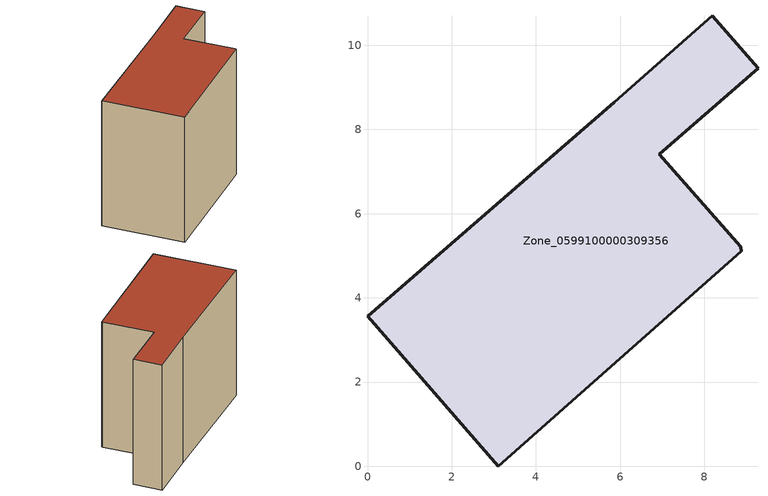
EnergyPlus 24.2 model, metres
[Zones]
Zone_0599100000309356
 floor ground (C_G): 5.86,8.64 8.18,10.7 9.27,9.45 6.93,7.41 8.86,5.21 8.87,5.11 3.1,0 0,3.56 z0
 wall outside (C_F): 3.1,0 8.87,5.11 8.86,5.21 6.93,7.41 9.27,9.45 8.18,10.7 5.86,8.64 0,3.56 3.1,0 z0:7.64
 roof outside (C_R): 5.86,8.64 0,3.56 3.1,0 8.87,5.11 8.86,5.21 6.93,7.41 9.27,9.45 8.18,10.7 z7.64
[BUILDING]
Pand.0599100000309356: North Axis=0; Terrain=City; Loads Convergence Tolerance Value=0.04; Temperature Convergence Tolerance Value=0.4; Solar Distribution=FullExterior; Maximum Number of Warmup Days=25; Minimum Number of Warmup Days=1
[Site:Location]
Rotterdam.The.Hague.AP_ZH_NLD Design_Conditions: Latitude=51.96; Longitude=4.45; Time Zone=1; Elevation=-4.5
[SITE:GROUNDTEMPERATURE:BUILDINGSURFACE]
18, 18, 18, 18, 18, 18, 18, 18, 18, 18, 18, 18
[MATERIAL] Thermal Absorptance=0.9; Solar Absorptance=0.7; Visible Absorptance=0.7
Name | Roughness | Thickness | Conductivity | Density | Specific Heat
G.TI.1946 | MediumSmooth | 0.15 | 1 | 540 | 1210
F.TI.1946 | Rough | 0.3 | 0.857143 | 1920 | 840
R.TI.1946 | MediumRough | 0.2 | 0.1 | 1500 | 1000
[CONSTRUCTION]
C_G: G.TI.1946
C_F: F.TI.1946
C_R: R.TI.1946
[ZONE]
Zone_0599100000309356: Type=1; Multiplier=1; Ceiling Height=Autocalculate; Volume=Autocalculate; Floor Area=autocalculate; Part of Total Floor Area=Yes
[ZONEINFILTRATION:DESIGNFLOWRATE]
Infil_Zone_0599100000309356: Zone or ZoneList or Space or SpaceList=Zone_0599100000309356; Schedule=AlwaysOn; Design Flow Rate Calculation Method=Flow/Area; Flow Rate per Floor Area=0.003; Constant Term Coefficient=1; Temperature Term Coefficient=0; Velocity Term Coefficient=0; Velocity Squared Term Coefficient=0
[HVACTEMPLATE:ZONE:IDEALLOADSAIRSYSTEM]
Zone_0599100000309356: Maximum Heating Supply Air Temperature=50; Minimum Cooling Supply Air Temperature=13; Maximum Heating Supply Air Humidity Ratio=0.0156; Minimum Cooling Supply Air Humidity Ratio=0.0077; Heating Limit=NoLimit; Cooling Limit=NoLimit; Dehumidification Control Type=ConstantSensibleHeatRatio; Cooling Sensible Heat Ratio=0.7; Dehumidification Setpoint=60; Humidification Control Type=None; Humidification Setpoint=30; Outdoor Air Method=None; Outdoor Air Flow Rate per Person=0.00944; Outdoor Air Flow Rate per Zone Floor Area=0; Outdoor Air Flow Rate per Zone=0; Demand Controlled Ventilation Type=None; Outdoor Air Economizer Type=NoEconomizer; Heat Recovery Type=None; Sensible Heat Recovery Effectiveness=0.7; Latent Heat Recovery Effectiveness=0.65
[ZONECONTROL:THERMOSTAT]
ThermostatControl_Zone_0599100000309356: Zone or ZoneList=Zone_0599100000309356; Control Type Schedule=DualSetpointControlType; Control 1=Thermostat_Zone_0599100000309356; Temperature Difference Between Cutout And Setpoint=0
[THERMOSTATSETPOINT:DUALSETPOINT]
Thermostat_Zone_0599100000309356: Heating Setpoint Temperature Schedule=HeatingSetpoint_Zone_0599100000309356; Cooling Setpoint Temperature Schedule=CoolingSetpoint_Zone_0599100000309356
[SCHEDULE:COMPACT]
HeatingSetpoint_Zone_0599100000309356: Through: 12/31, For: AllDays, Until: 24:00, 21
CoolingSetpoint_Zone_0599100000309356: Through: 12/31, For: AllDays, Until: 24:00, 24
DualSetpointControlType: Through: 12/31, For: AllDays, Until: 24:00, 4
AlwaysOn: Through: 12/31, For: AllDays, Until: 24:00, 1
